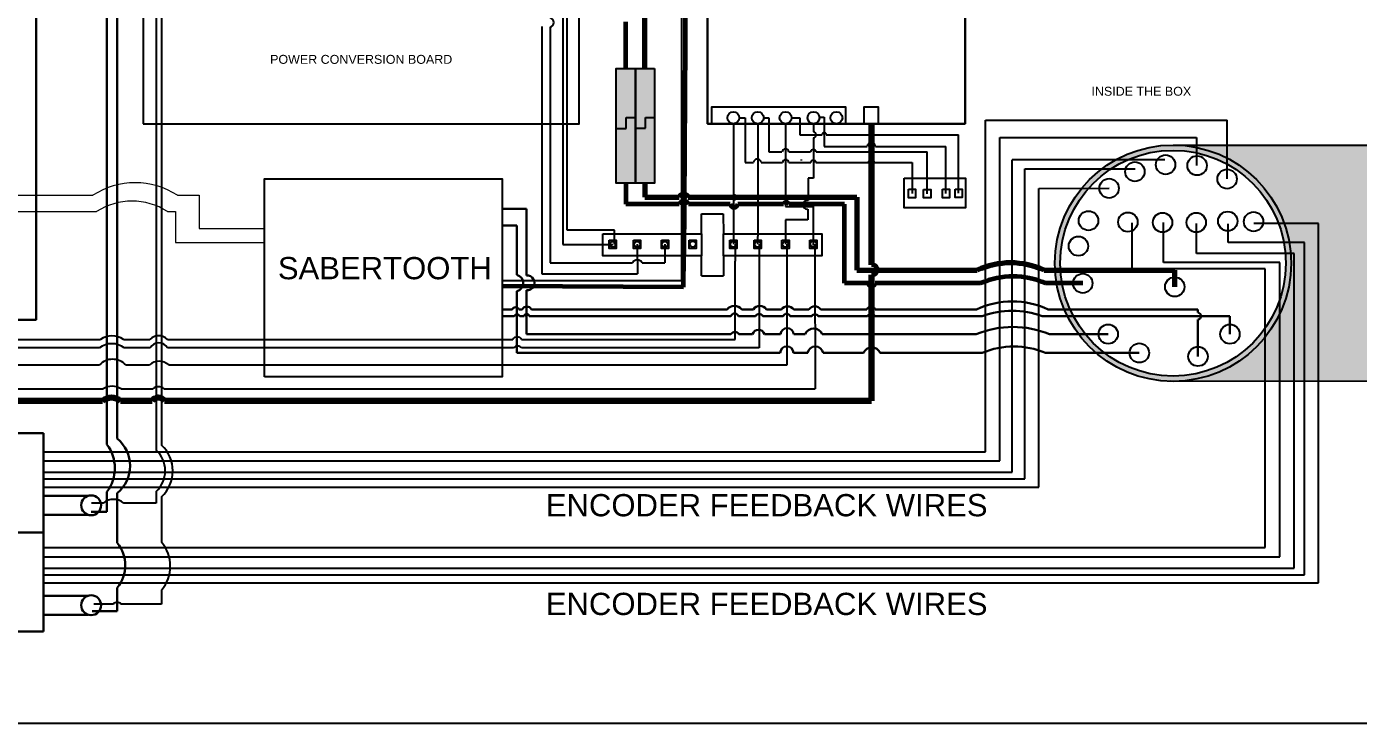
# Model space of a CAD drawing. Header units: inches. Extents: x -5 to 130, y -68 to 69.
# Drawn here: x 29.28 to 62.89, y -7.01 to 10.57 of the extents above; entities that cross this region are included whole.
import ezdxf

# ---------------------------------------------------------------- set-up
doc = ezdxf.new("R2010")
doc.units = ezdxf.units.IN
doc.header["$LTSCALE"] = 0.002
doc.header["$MEASUREMENT"] = 0
for name, color, linetype in [('12VDC', 2, 'Continuous'), ('5VDC', 1, 'Continuous'), ('Black GND', 250, 'Continuous'), ('Connectors', 250, 'Continuous'), ('encoder wires', 250, 'Continuous'), ('goes out of box', 4, 'Continuous'), ('MOTOR CONTROL WIRES', 1, 'Continuous'), ('power protection board', 7, 'Continuous'), ('sabertooth', 95, 'Continuous'), ('Texts', 6, 'Continuous'), ('White Wire Cape', 251, 'Continuous')]:
    doc.layers.add(name, color=color, linetype=linetype)
for name, color, linetype, lineweight in [('12VDC Blue', 5, 'Continuous', 30), ('24VDC', 1, 'Continuous', 60), ('AD4-BS', 250, 'Continuous', 30), ('Flash Drive', 1, 'Continuous', 30), ('Motherboard', 92, 'Continuous', 30), ('Sata Connector', 1, 'Continuous', 100), ('uart wires', 251, 'Continuous', 20)]:
    doc.layers.add(name, color=color, linetype=linetype, lineweight=lineweight)
doc.styles.get("Standard").update_dxf_attribs({"font": 'arial.ttf'})

# ---------------------------------------------------------------- blocks, each defined once
blk = doc.blocks.new('MOTOR CONTROL SIGNALS')
at = {"layer": '24VDC', "lineweight": 30}
for p, q in [((41.651, 5.556), (41.277, 5.556)), ((41.651, 4.306), (41.651, 5.556)), ((41.651, 2.337), (41.651, 3.896)), ((41.277, 3.268), (41.584, 3.268)), ((41.721, 3.268), (41.831, 3.268)), ((41.962, 3.268), (47.054, 3.268)), ((47.241, 3.268), (47.675, 3.268)), ((47.854, 3.268), (48.373, 3.268)), ((48.548, 3.268), (49.095, 3.268)), ((49.252, 3.268), (50.502, 3.268)), ((50.687, 3.268), (53.397, 3.268)), ((54.907, 3.268), (59.647, 3.268)), ((59.647, 2.812), (59.647, 3.268)), ((48.295, 2.337), (41.651, 2.337)), ((48.989, 2.337), (48.632, 2.337)), ((50.395, 2.337), (49.377, 2.337)), ((53.394, 2.337), (50.822, 2.337)), ((57.359, 2.337), (54.994, 2.337))]:
    blk.add_line(p, q, dxfattribs=at)
for centre, radius, start, end in [((41.597, 4.101), 0.212, 284.572, 75.428), ((54.152, 1.24), 2.164, 69.5873, 110.4127), ((41.653, 3.234), 0.076, 26.2259, 153.7741), ((41.897, 3.253), 0.0668, 12.5813, 167.4187), ((47.147, 3.234), 0.0993, 19.746, 160.254), ((47.764, 3.211), 0.106, 32.2208, 147.7792), ((48.46, 3.23), 0.0953, 23.289, 156.711), ((49.174, 3.223), 0.0906, 29.8927, 150.1073), ((50.594, 3.21), 0.109, 31.7595, 148.2405), ((48.464, 2.336), 0.168, 0.2512, 179.7488), ((49.183, 2.303), 0.197, 9.6953, 170.3047), ((50.608, 2.246), 0.232, 22.8706, 157.1294), ((54.194, 0.484), 2.018, 66.6544, 113.3456)]:
    blk.add_arc(centre, radius, start, end, dxfattribs=at)
at = {"layer": 'Black GND', "lineweight": 30}
for p, q in [((41.896, 5.977), (41.277, 5.977)), ((41.896, 4.294), (41.896, 5.977)), ((41.896, 2.812), (41.896, 3.919)), ((41.703, 3.437), (41.785, 3.437)), ((42.016, 3.437), (46.955, 3.437)), ((47.325, 3.437), (47.619, 3.437)), ((47.948, 3.437), (48.325, 3.437)), ((48.636, 3.437), (49.019, 3.437)), ((49.318, 3.437), (50.481, 3.437)), ((50.695, 3.437), (53.254, 3.437)), ((55.056, 3.437), (58.84, 3.437)), ((58.84, 3.355), (58.84, 3.437)), ((58.84, 2.248), (58.84, 3.181)), ((47.053, 2.812), (41.896, 2.812)), ((47.598, 2.812), (47.253, 2.812)), ((48.307, 2.812), (47.896, 2.812)), ((48.929, 2.812), (48.636, 2.812)), ((53.245, 2.812), (49.353, 2.812)), ((56.574, 2.812), (55.091, 2.812))]:
    blk.add_line(p, q, dxfattribs=at)
for centre, radius, start, end in [((41.903, 4.106), 0.188, 268.0019, 91.9981), ((41.617, 3.395), 0.0954, 25.9815, 154.0185), ((41.901, 3.38), 0.129, 26.3394, 153.6606), ((47.14, 3.288), 0.238, 38.8914, 141.1086), ((47.784, 3.334), 0.194, 32.0514, 147.9486), ((48.481, 3.307), 0.203, 39.8531, 140.1469), ((49.169, 3.333), 0.182, 34.7177, 145.2823), ((50.588, 3.389), 0.117, 23.9161, 156.0839), ((54.155, 1.5), 2.136, 65.0528, 114.9472), ((58.827, 3.268), 0.0883, 278.8478, 81.1522), ((47.153, 2.746), 0.12, 33.449, 146.551), ((47.747, 2.766), 0.156, 17.1774, 162.8226), ((48.471, 2.799), 0.165, 4.4761, 175.5239), ((49.141, 2.726), 0.229, 22.1112, 157.8888), ((54.168, 0.559), 2.434, 67.722, 112.278)]:
    blk.add_arc(centre, radius, start, end, dxfattribs=at)
blk = doc.blocks.new('MOTOR CONTROL SIGNALS FROM SABERTOOTH')
at = {"layer": 'Black GND', "lineweight": 30}
blk.add_line((41.277, 3.437), (41.531, 3.437), dxfattribs=at)
at = {"layer": 'encoder wires'}
blk.add_blockref('MOTOR CONTROL SIGNALS', (0, 0), dxfattribs=at)

msp = doc.modelspace()

# ---------------------------------------------------------------- hatches: boundary and pattern name
at = {"layer": 'goes out of box'}
h = msp.add_hatch(color=1, dxfattribs=at)
h.dxf.hatch_style = 1
h.paths.add_polyline_path([(44.64, 9.512), (44.159, 9.512), (44.159, 8.003), (44.411, 8.003), (44.411, 8.279), (44.64, 8.279)])
h.paths.add_polyline_path([(44.64, 8.279), (44.411, 8.279), (44.411, 8.003), (44.159, 8.003), (44.159, 6.625), (44.64, 6.625)])
at = {"layer": 'goes out of box', "true_color": 0x000000}
h = msp.add_hatch(color=18, dxfattribs=at)
h.dxf.hatch_style = 1
h.paths.add_polyline_path([(45.121, 9.512), (44.64, 9.512), (44.64, 8.006), (44.892, 8.006), (44.892, 8.282), (45.121, 8.282)])
h.paths.add_polyline_path([(45.121, 8.282), (44.892, 8.282), (44.892, 8.006), (44.64, 8.006), (44.64, 6.625), (45.121, 6.625)])
at = {"layer": 'goes out of box'}
h = msp.add_hatch(color=256, dxfattribs=at)
h.dxf.hatch_style = 1
h.paths.add_polyline_path([(55.228, 4.602, 1), (61.192, 4.602, 1)])
h.paths.add_polyline_path([(61.058, 4.602, -1), (55.362, 4.602, -1)], flags=16)
at = {"layer": 'White Wire Cape', "transparency": 33554687}
h = msp.add_hatch(color=4, dxfattribs=at)
h.dxf.hatch_style = 1
h.paths.add_polyline_path([(59.574, 7.584), (58.803, 7.584), (58.803, 7.525, -0.06884), (59.574, 7.254)])
h.paths.add_polyline_path([(58.803, 7.584), (58.21, 7.584, -0.050066), (58.803, 7.525)])
h = msp.add_hatch(color=4, dxfattribs=at)
h.dxf.hatch_style = 1
h.paths.add_polyline_path([(63.893, 7.584), (59.574, 7.584), (59.574, 7.254, -0.190494), (61.019, 5.605), (61.882, 5.605), (61.882, 5.372), (61.882, 1.621), (63.893, 1.621)])
h.paths.add_polyline_path([(61.882, 5.372), (61.882, 5.605), (61.019, 5.605, -0.04138), (61.145, 5.128), (61.525, 5.128), (61.525, 1.621), (61.882, 1.621)], flags=17)
h.paths.add_polyline_path([(61.525, 5.128), (61.145, 5.128, -0.023723), (61.182, 4.848), (61.266, 4.848), (61.266, 1.621), (61.525, 1.621)], flags=16)
h.paths.add_polyline_path([(61.266, 4.848), (61.182, 4.848, -0.020633), (61.192, 4.602, -0.110245), (60.909, 3.334), (60.909, 1.621), (61.266, 1.621)], flags=17)
h.paths.add_polyline_path([(60.909, 3.334, -0.059335), (60.536, 2.736), (60.536, 1.621), (60.909, 1.621)], flags=17)
h.paths.add_polyline_path([(60.536, 2.736, -0.221992), (58.272, 1.621), (60.536, 1.621)])
h.paths.add_polyline_path([(67.311, 4.463), (65.206, 4.463), (65.206, 7.584), (63.893, 7.584), (63.893, 1.621), (70.29, 1.62, -0.400619)])
h.paths.add_polyline_path([(66.261, 7.584), (65.951, 7.584), (65.951, 4.848), (67.234, 4.848), (67.318, 4.848, -0.023723), (67.355, 5.128), (66.976, 5.128), (66.261, 5.128)], flags=17)
h.paths.add_polyline_path([(65.951, 7.584), (65.656, 7.584), (65.656, 4.621), (67.308, 4.621, -0.019043), (67.318, 4.848), (67.234, 4.848), (65.951, 4.848)], flags=17)
h.paths.add_polyline_path([(65.656, 7.584), (65.206, 7.584), (65.206, 4.463), (67.311, 4.463, -0.01166), (67.308, 4.602, -0.00159), (67.308, 4.621), (65.656, 4.621)], flags=17)
h.paths.add_polyline_path([(66.618, 7.584), (66.261, 7.584), (66.261, 5.128), (66.976, 5.128), (67.355, 5.128, -0.04138), (67.481, 5.605), (66.618, 5.605)], flags=17)
h.paths.add_polyline_path([(68.926, 7.254), (68.926, 7.584), (66.618, 7.584), (66.618, 5.605), (67.481, 5.605, -0.190494)], flags=17)
h.paths.add_polyline_path([(69.697, 7.525), (69.697, 7.584), (68.926, 7.584), (68.926, 7.254, -0.06884)], flags=17)
h.paths.add_polyline_path([(70.29, 7.584), (69.697, 7.584), (69.697, 7.525, -0.050066)])

# ---------------------------------------------------------------- linework, layer by layer
for points in [[(51.533, 6.467), (51.712, 6.467), (51.712, 6.253), (51.533, 6.253)], [(51.916, 6.462), (52.094, 6.462), (52.094, 6.248), (51.916, 6.248)], [(52.39, 6.467), (52.568, 6.467), (52.568, 6.253), (52.39, 6.253)], [(52.711, 6.472), (52.89, 6.472), (52.89, 6.258), (52.711, 6.258)]]:
    msp.add_lwpolyline(points, close=True)
at = {"layer": '12VDC'}
for p, q in [((42.918, 5.435), (42.918, 15.621)), ((42.811, 15.419), (42.811, 5.076)), ((47.113, 8.122), (47.113, 7.146)), ((47.263, 8.27), (47.408, 8.27)), ((47.408, 8.27), (47.408, 7.973)), ((47.408, 7.973), (47.408, 7.897)), ((47.408, 7.897), (47.408, 7.141)), ((47.113, 7.146), (47.113, 6.7)), ((47.408, 7.141), (47.624, 7.141)), ((47.816, 7.141), (48.353, 7.141)), ((48.514, 7.141), (49.065, 7.141)), ((49.199, 7.141), (50.518, 7.141)), ((50.672, 7.141), (51.627, 7.141)), ((51.627, 7.141), (51.623, 6.36)), ((47.113, 6.7), (47.113, 6.495)), ((47.113, 6.495), (47.113, 6.335)), ((47.113, 6.335), (47.113, 6.315)), ((47.113, 6.215), (47.113, 6.127)), ((47.113, 6.127), (47.113, 5.438)), ((44.114, 5.435), (42.918, 5.435)), ((44.114, 5.076), (44.114, 5.435)), ((47.113, 5.438), (47.113, 5.079)), ((42.811, 5.076), (44.07, 5.076)), ((47.158, 5.079), (47.158, 4.651)), ((47.157, 2.675), (47.158, 4.651)), ((22.718, 2.675), (31.14, 2.675)), ((31.722, 2.675), (32.387, 2.675)), ((32.829, 2.675), (41.547, 2.675)), ((41.769, 2.675), (47.157, 2.675))]:
    msp.add_line(p, q, dxfattribs=at)
for centre, radius, start, end in [((47.72, 7.135), 0.0962, 3.9878, 176.0122), ((48.434, 7.135), 0.081, 4.636, 175.364), ((49.132, 7.134), 0.0675, 5.9581, 174.0419), ((50.595, 7.116), 0.0813, 18.4275, 161.5725), ((47.138, 6.265), 0.0557, 243.5079, 116.4921), ((31.431, 2.277), 0.493, 53.8739, 126.1261), ((32.608, 2.472), 0.3, 42.5362, 137.4638), ((41.658, 2.617), 0.125, 27.9463, 152.0537)]:
    msp.add_arc(centre, radius, start, end, dxfattribs=at)
at = {"layer": '12VDC Blue'}
for p, q in [((31.303, 25.285), (31.303, 0.029)), ((31.561, 25.322), (31.561, 0.177)), ((31.303, -1.167), (31.303, -1.668)), ((31.561, -1.201), (31.561, -2.457)), ((30.905, -1.668), (31.303, -1.668)), ((31.561, -3.586), (31.561, -4.178)), ((31.561, -4.178), (30.927, -4.178))]:
    msp.add_line(p, q, dxfattribs=at)
for centre, radius, start, end in [((30.504, -0.569), 0.998, 323.1954, 36.8046), ((31, -0.512), 0.889, 309.1676, 50.8324), ((30.891, -3.022), 0.876, 319.8824, 40.1176)]:
    msp.add_arc(centre, radius, start, end, dxfattribs=at)
at = {"layer": '24VDC'}
for p, q in [((45.981, 25.59), (45.866, 4.784)), ((44.4, 9.512), (44.4, 10.695)), ((44.4, 6.625), (44.4, 6.092)), ((44.415, 6.092), (44.4, 6.092)), ((45.749, 6.092), (44.415, 6.092)), ((47.036, 6.092), (45.984, 6.092)), ((48.38, 6.092), (47.223, 6.092)), ((49.921, 6.092), (48.519, 6.092)), ((49.921, 4.094), (49.921, 6.092)), ((45.858, 3.996), (45.866, 4.784)), ((50.513, 4.094), (49.921, 4.094)), ((51.106, 4.094), (50.696, 4.094)), ((51.407, 4.094), (51.106, 4.094)), ((53.354, 4.094), (51.407, 4.094)), ((55.933, 4.094), (54.995, 4.094)), ((45.858, 3.996), (41.277, 4.021))]:
    msp.add_line(p, q, dxfattribs=at)
for centre, radius, start, end in [((45.867, 6.042), 0.128, 22.8782, 157.1218), ((47.13, 6.101), 0.094, 185.725, 354.275), ((48.449, 6.065), 0.0747, 20.9356, 159.0644), ((50.622, 4.436), 0.128, 259.0994, 100.9006), ((50.605, 4.116), 0.0938, 193.4377, 346.5623), ((54.174, 2.252), 2.017, 66.0039, 113.9961)]:
    msp.add_arc(centre, radius, start, end, dxfattribs=at)
at = {"layer": '5VDC'}
for p, q in [((48.432, 8.122), (48.432, 6.369)), ((48.582, 8.271), (48.79, 8.271)), ((48.79, 8.271), (48.79, 7.845)), ((48.79, 7.845), (49.352, 7.845)), ((49.458, 7.845), (50.532, 7.845)), ((50.661, 7.845), (52.795, 7.845)), ((52.8, 6.365), (52.795, 7.845)), ((48.432, 6.068), (48.43, 6.033)), ((48.432, 6.369), (48.432, 6.068)), ((49.17, 5.084), (49.17, 4.713)), ((49.17, 4.713), (49.18, 1.43)), ((21.88, 1.43), (31.209, 1.43)), ((31.659, 1.43), (32.46, 1.43)), ((32.749, 1.43), (49.18, 1.43))]:
    msp.add_line(p, q, dxfattribs=at)
msp.add_lwpolyline([(48.43, 6.033), (49.074, 6.033), (49.132, 6.033), (49.132, 5.049)], dxfattribs=at)
for centre, radius, start, end in [((49.405, 7.841), 0.0532, 4.881, 175.119), ((50.597, 7.847), 0.0646, 358.0583, 181.9417), ((31.434, 1.089), 0.408, 56.5554, 123.4446), ((32.604, 1.27), 0.215, 47.7919, 132.2081)]:
    msp.add_arc(centre, radius, start, end, dxfattribs=at)
at = {"layer": 'AD4-BS'}
for p, q in [((18.705, 0.309), (29.705, 0.309)), ((29.705, 0.309), (29.705, -4.691)), ((29.705, -1.267), (30.832, -1.267)), ((30.832, -1.747), (29.705, -1.747)), ((18.705, -2.191), (29.705, -2.191)), ((29.705, -3.789), (30.832, -3.789)), ((30.832, -4.269), (29.705, -4.269)), ((29.705, -4.691), (18.705, -4.691))]:
    msp.add_line(p, q, dxfattribs=at)
for centre in [(30.905, -1.507), (30.905, -4.029)]:
    msp.add_circle(centre, 0.251, dxfattribs=at)
at = {"layer": 'Black GND'}
for p, q in [((32.549, 25.251), (32.549, -0.114)), ((45.808, 25.436), (45.808, 4.156)), ((32.683, 15.964), (32.683, 0.012)), ((42.277, 10.571), (42.277, 4.334)), ((42.492, 10.56), (42.492, 4.614)), ((47.728, 8.122), (47.728, 7.183)), ((47.879, 8.273), (48.005, 8.273)), ((48.005, 8.273), (48.005, 7.411)), ((49.285, 8.286), (49.408, 8.286)), ((49.408, 8.286), (49.408, 7.549)), ((49.136, 7.762), (49.136, 7.202)), ((48.005, 7.411), (48.341, 7.411)), ((48.515, 7.411), (49.06, 7.411)), ((49.206, 7.411), (50.517, 7.411)), ((49.408, 7.549), (50.492, 7.549)), ((50.669, 7.411), (51.991, 7.411)), ((50.699, 7.549), (52.479, 7.549)), ((51.991, 7.411), (52.005, 7.411)), ((52.005, 6.355), (52.005, 7.411)), ((52.479, 6.36), (52.479, 7.549)), ((47.728, 7.183), (47.728, 5.712)), ((48.821, 7.22), (48.821, 7.197)), ((49.136, 7.202), (49.136, 6.746)), ((49.136, 6.746), (49, 6.746)), ((49, 6.746), (49, 6.185)), ((48.996, 5.967), (48.996, 5.875)), ((48.996, 5.875), (48.996, 5.695)), ((47.728, 5.474), (47.725, 5.079)), ((47.728, 5.712), (47.728, 5.474)), ((48.996, 5.695), (48.428, 5.695)), ((48.428, 5.695), (48.428, 5.079)), ((44.684, 5.079), (44.693, 4.334)), ((45.385, 5.079), (45.385, 4.614)), ((47.766, 5.079), (47.766, 4.67)), ((48.467, 5.079), (48.467, 4.694)), ((42.492, 4.614), (44.564, 4.614)), ((44.816, 4.614), (45.385, 4.614)), ((47.766, 4.67), (47.766, 2.467)), ((48.467, 4.694), (48.467, 2.033)), ((45.808, 4.156), (41.277, 4.156)), ((42.277, 4.334), (44.693, 4.334)), ((31.114, 2.467), (22.416, 2.467)), ((32.392, 2.467), (31.74, 2.467)), ((41.567, 2.467), (32.835, 2.467)), ((47.766, 2.467), (41.767, 2.467)), ((31.114, 2.033), (22.16, 2.033)), ((32.374, 2.033), (31.784, 2.033)), ((48.467, 2.033), (32.866, 2.033)), ((32.549, -1.159), (32.549, -1.45)), ((32.683, -1.29), (32.683, -2.032)), ((31.205, -1.45), (30.918, -1.45)), ((32.549, -1.45), (31.734, -1.45)), ((32.683, -2.032), (32.683, -2.438)), ((32.683, -3.648), (32.683, -4.002)), ((31.47, -4.002), (30.975, -4.002)), ((32.683, -4.002), (31.654, -4.002))]:
    msp.add_line(p, q, dxfattribs=at)
at = {"layer": 'Black GND', "lineweight": 70}
for p, q in [((44.881, 9.512), (44.881, 11.131)), ((44.881, 6.625), (44.881, 6.265)), ((44.881, 6.265), (45.744, 6.265)), ((45.977, 6.265), (50.228, 6.265)), ((50.228, 6.265), (50.228, 4.424)), ((50.228, 4.424), (53.263, 4.424)), ((54.959, 4.424), (58.254, 4.424)), ((58.254, 4.005), (58.254, 4.424))]:
    msp.add_line(p, q, dxfattribs=at)
at = {"layer": 'Black GND'}
msp.add_lwpolyline([(49.136, 8.122), (49.136, 7.92)], dxfattribs=at)
for centre, radius, start, end in [((42.458, 10.676), 0.121, 286.3078, 73.6922), ((49.113, 7.841), 0.0823, 286.1087, 73.8913), ((48.428, 7.396), 0.088, 9.5295, 170.4705), ((49.133, 7.395), 0.0749, 12.3122, 167.6878), ((50.595, 7.537), 0.105, 6.7449, 173.2551), ((50.593, 7.38), 0.0818, 22.229, 157.771), ((48.983, 6.076), 0.11, 81.28, 276.7051), ((44.69, 4.539), 0.146, 30.6919, 149.3081), ((31.427, 2.041), 0.529, 53.7552, 126.2448), ((32.613, 2.332), 0.26, 31.4674, 148.5326), ((41.667, 2.379), 0.133, 41.3254, 138.6746), ((31.449, 1.716), 0.462, 43.4773, 136.5227), ((32.62, 1.752), 0.374, 48.8412, 131.1588), ((32.073, -0.639), 0.892, 313.1458, 46.8542), ((32.057, -0.636), 0.717, 313.2652, 46.7348), ((31.469, -1.787), 0.428, 51.8384, 128.1616), ((31.952, -3.043), 0.949, 320.4059, 39.5941), ((31.562, -4.066), 0.113, 35.0555, 144.9445)]:
    msp.add_arc(centre, radius, start, end, dxfattribs=at)
at = {"layer": 'Black GND', "lineweight": 70}
for centre, radius, start, end in [((45.861, 6.211), 0.129, 24.85, 155.15), ((54.111, 2.579), 2.031, 65.3172, 114.6828)]:
    msp.add_arc(centre, radius, start, end, dxfattribs=at)
at = {"layer": 'Connectors'}
for p, q in [((44.411, 8.003), (44.411, 8.279)), ((44.411, 8.279), (44.64, 8.279)), ((44.892, 8.006), (44.892, 8.282)), ((44.892, 8.282), (45.121, 8.282)), ((44.159, 8.003), (44.411, 8.003)), ((44.64, 8.006), (44.892, 8.006)), ((46.306, 5.347), (46.306, 5.847)), ((46.306, 5.847), (46.86, 5.847)), ((46.86, 5.847), (46.861, 5.347)), ((46.307, 4.284), (46.307, 4.784)), ((46.861, 4.784), (46.862, 4.284)), ((46.307, 4.284), (46.862, 4.284))]:
    msp.add_line(p, q, dxfattribs=at)
for points in [[(44.64, 9.512), (44.64, 6.625), (44.159, 6.625), (44.159, 9.512)], [(45.121, 9.512), (45.121, 6.625), (44.64, 6.625), (44.64, 9.512)], [(46.56, 8.122), (49.955, 8.122), (49.955, 8.543), (46.56, 8.543)], [(50.408, 8.122), (50.776, 8.122), (50.776, 8.541), (50.408, 8.541)], [(51.425, 6.746), (52.975, 6.746), (52.975, 6.003), (51.425, 6.003)], [(43.818, 5.347), (46.306, 5.347), (46.306, 4.784), (43.818, 4.784)], [(43.981, 5.186), (44.159, 5.186), (44.159, 4.972), (43.981, 4.972)], [(44.593, 5.186), (44.772, 5.186), (44.772, 4.972), (44.593, 4.972)], [(45.297, 5.186), (45.476, 5.186), (45.476, 4.972), (45.297, 4.972)], [(45.998, 5.186), (46.177, 5.186), (46.177, 4.972), (45.998, 4.972)], [(46.861, 5.347), (49.349, 5.347), (49.349, 4.784), (46.861, 4.784)], [(47.024, 5.186), (47.202, 5.186), (47.202, 4.972), (47.024, 4.972)], [(47.636, 5.186), (47.814, 5.186), (47.814, 4.972), (47.636, 4.972)], [(48.34, 5.186), (48.519, 5.186), (48.519, 4.972), (48.34, 4.972)], [(49.041, 5.186), (49.219, 5.186), (49.219, 4.972), (49.041, 4.972)]]:
    msp.add_lwpolyline(points, close=True, dxfattribs=at)
for centre, radius in [((47.113, 8.272), 0.15), ((47.729, 8.272), 0.15), ((48.432, 8.272), 0.15), ((49.136, 8.272), 0.15), ((49.714, 8.272), 0.15), ((44.07, 5.079), 0.0735), ((44.684, 5.079), 0.0735), ((45.385, 5.079), 0.0735), ((46.089, 5.084), 0.0735), ((47.113, 5.079), 0.0735), ((47.727, 5.079), 0.0735), ((48.428, 5.079), 0.0735), ((49.132, 5.084), 0.0735)]:
    msp.add_circle(centre, radius, dxfattribs=at)
at = {"layer": 'encoder wires', "color": 5}
for p, q in [((53.479, -0.158), (53.479, 8.21)), ((53.479, 8.21), (59.574, 8.21)), ((59.574, 6.727), (59.574, 8.21)), ((57.179, 4.463), (57.179, 5.622)), ((60.536, 4.463), (57.179, 4.463)), ((60.536, -2.575), (60.536, 4.463)), ((29.705, -0.158), (53.479, -0.158)), ((29.705, -2.575), (53.479, -2.575)), ((53.479, -2.575), (60.536, -2.575))]:
    msp.add_line(p, q, dxfattribs=at)
at = {"layer": 'encoder wires', "color": 1}
for p, q in [((53.843, -0.389), (53.843, 7.777)), ((53.843, 7.777), (58.803, 7.777)), ((58.803, 7.777), (58.803, 7.07)), ((57.968, 4.621), (57.968, 5.628)), ((60.909, 4.621), (57.968, 4.621)), ((60.909, -2.806), (60.909, 4.621)), ((29.705, -0.389), (53.843, -0.389)), ((29.705, -2.806), (53.843, -2.806)), ((53.843, -2.806), (60.909, -2.806))]:
    msp.add_line(p, q, dxfattribs=at)
at = {"layer": 'encoder wires', "color": 2}
for p, q in [((54.147, -0.673), (54.147, 7.207)), ((58.002, 7.207), (54.147, 7.207)), ((58.8, 4.848), (58.8, 5.601)), ((61.266, 4.848), (58.8, 4.848)), ((61.266, -3.09), (61.266, 4.848)), ((29.705, -0.673), (54.147, -0.673)), ((29.705, -3.09), (54.147, -3.09)), ((54.147, -3.09), (61.266, -3.09))]:
    msp.add_line(p, q, dxfattribs=at)
at = {"layer": 'encoder wires', "color": 3}
for p, q in [((54.471, -0.842), (54.471, 6.985)), ((54.471, 6.985), (57.251, 6.985)), ((59.601, 5.128), (59.601, 5.596)), ((61.525, 5.128), (59.601, 5.128)), ((61.525, -3.259), (61.525, 5.128)), ((29.705, -0.842), (54.471, -0.842)), ((29.705, -3.259), (54.471, -3.259)), ((54.471, -3.259), (61.525, -3.259))]:
    msp.add_line(p, q, dxfattribs=at)
at = {"layer": 'encoder wires'}
for p, q in [((54.824, 6.484), (56.596, 6.492)), ((54.824, -1.048), (54.824, 6.484)), ((61.882, 5.605), (60.253, 5.605)), ((61.882, 5.372), (61.882, 5.605)), ((61.882, -3.465), (61.882, 5.372)), ((29.705, -1.048), (54.504, -1.048)), ((54.504, -1.048), (54.824, -1.048)), ((29.705, -3.465), (54.504, -3.465)), ((54.504, -3.465), (61.882, -3.465))]:
    msp.add_line(p, q, dxfattribs=at)
at = {"layer": 'Flash Drive'}
msp.add_lwpolyline([(46.464, 18.122), (46.464, 8.122), (52.964, 8.122), (52.964, 18.122)], close=True, dxfattribs=at)
at = {"layer": 'goes out of box'}
for centre, radius in [((58.21, 4.602), 2.982), ((58.21, 4.602), 2.848), ((58.21, 4.602), 2.848), ((57.249, 6.911), 0.245), ((58.022, 7.088), 0.245), ((58.817, 7.065), 0.245), ((56.596, 6.492), 0.245), ((59.574, 6.727), 0.245), ((56.077, 5.674), 0.245), ((57.072, 5.64), 0.245), ((57.945, 5.629), 0.245), ((58.796, 5.629), 0.245), ((59.592, 5.662), 0.245), ((60.244, 5.651), 0.245), ((55.823, 5.033), 0.245), ((55.933, 4.094), 0.245), ((58.254, 4.005), 0.245), ((56.574, 2.812), 0.245), ((59.647, 2.812), 0.245), ((57.359, 2.337), 0.245), ((58.84, 2.248), 0.245)]:
    msp.add_circle(centre, radius, dxfattribs=at)
at = {"layer": 'Motherboard'}
msp.add_lwpolyline([(12.514, 20.173), (29.514, 20.173), (29.514, 3.173), (12.514, 3.173)], close=True, dxfattribs=at)
at = {"layer": 'power protection board'}
msp.add_lwpolyline([(32.22, 8.12), (43.22, 8.12), (43.22, 20.12), (32.22, 20.12)], close=True, dxfattribs=at)
at = {"layer": 'sabertooth'}
msp.add_lwpolyline([(35.277, 1.731), (35.277, 6.731), (41.277, 6.731), (41.277, 1.731)], close=True, dxfattribs=at)
at = {"layer": 'Sata Connector'}
for p, q in [((50.598, 4.561), (50.598, 8.122)), ((50.598, 1.129), (50.598, 4.311)), ((13.724, 1.129), (31.192, 1.129)), ((31.649, 1.129), (32.442, 1.129)), ((32.756, 1.129), (50.598, 1.129))]:
    msp.add_line(p, q, dxfattribs=at)
for centre, radius, start, end in [((31.42, 0.842), 0.367, 51.4988, 128.5012), ((32.599, 1.022), 0.191, 34.4269, 145.5731)]:
    msp.add_arc(centre, radius, start, end, dxfattribs=at)
at = {"layer": 'uart wires', "color": 5}
for p, q in [((26.476, 6.315), (30.948, 6.315)), ((33.084, 6.315), (33.635, 6.315)), ((33.635, 6.315), (33.635, 5.476)), ((33.635, 5.476), (35.277, 5.476))]:
    msp.add_line(p, q, dxfattribs=at)
at = {"layer": 'uart wires', "color": 3}
for p, q in [((26.476, 5.906), (31.044, 5.906)), ((32.83, 5.906), (33.032, 5.906)), ((33.032, 5.906), (33.032, 5.121)), ((33.032, 5.121), (35.277, 5.121))]:
    msp.add_line(p, q, dxfattribs=at)
at = {"layer": 'uart wires', "color": 5}
msp.add_arc((32.016, 4.684), 1.949, 56.7852, 123.2148, dxfattribs=at)
at = {"layer": 'uart wires', "color": 3}
msp.add_arc((31.937, 4.516), 1.652, 57.2813, 122.7187, dxfattribs=at)
at = {"layer": 'White Wire Cape'}
for p, q in [((58.21, 7.584), (70.29, 7.584)), ((70.29, 1.62), (58.148, 1.621))]:
    msp.add_line(p, q, dxfattribs=at)
at = {"layer": 'White Wire Cape', "color": 18, "true_color": 0x000000}
msp.add_lwpolyline([(10.596, 41.674), (63.893, 41.674), (63.893, -7.01), (10.596, -7.01)], close=True, dxfattribs=at)

# ---------------------------------------------------------------- block references
at = {"layer": 'MOTOR CONTROL WIRES'}
msp.add_blockref('MOTOR CONTROL SIGNALS FROM SABERTOOTH', (0, 0), dxfattribs=at)

# ---------------------------------------------------------------- texts
at = {"layer": 'Texts'}
for s, height, p in [('POWER CONVERSION BOARD', 0.22523, (35.422, 9.633)), ('INSIDE THE BOX', 0.22523, (56.152, 8.828)), ('SABERTOOTH', 0.5611, (35.617, 4.197)), ('ENCODER FEEDBACK WIRES', 0.56111, (42.38, -1.785)), ('ENCODER FEEDBACK WIRES', 0.56111, (42.38, -4.276))]:
    msp.add_text(s, height=height, dxfattribs=at).set_placement(p)

doc.saveas('drawing.dxf')
